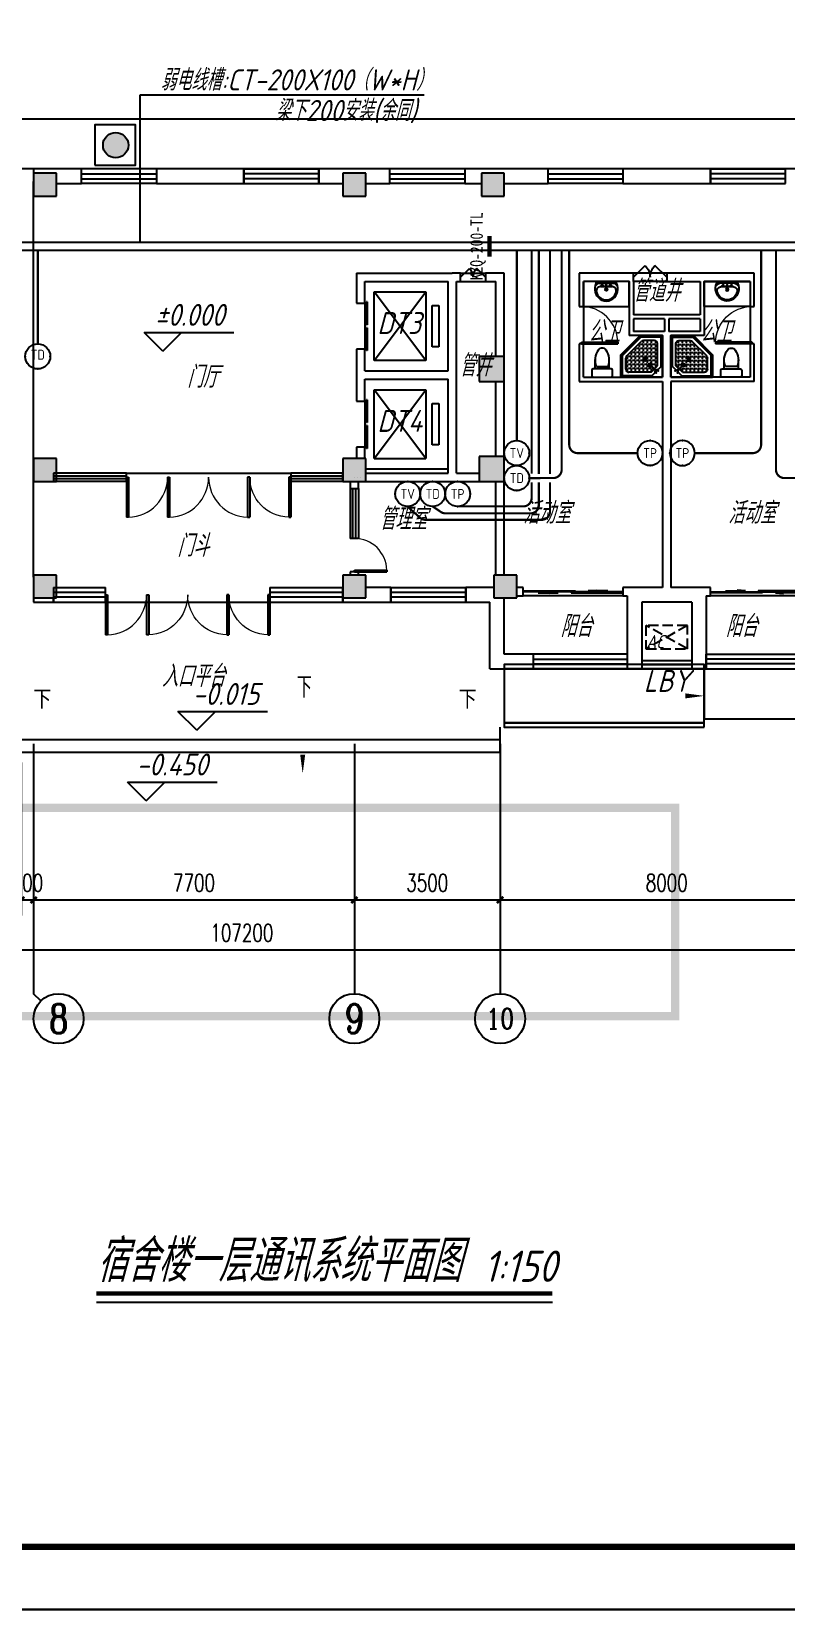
# Model space of a CAD drawing. Extents: x 0 to 2972856, y -1269770 to 0.
# Drawn here: x 2723406 to 2741506, y -974149 to -936266 of the extents above; entities that cross this region are included whole.
import ezdxf
from ezdxf.enums import TextEntityAlignment as Align

# ---------------------------------------------------------------- set-up
doc = ezdxf.new("R2010")
doc.units = 0
doc.header["$LTSCALE"] = 1000
doc.header["$PDSIZE"] = 50
doc.linetypes.add('DASH', pattern=[0.35, 0.25, -0.1])
doc.linetypes.add('接地线', pattern=[1.35002, 0.5, -1e-05, 1e-05, 0.5, -0.125, 0.1, -0.125])
for name, color, linetype in [('1-建筑底图', 8, 'Continuous'), ('AXIS_TEXT', 7, 'Continuous'), ('BTTK', 7, 'Continuous'), ('CABLETRAY_DIM', 3, 'Continuous'), ('CABLETRAY_PDS', 4, 'Continuous'), ('EQUIP-通讯', 3, 'Continuous'), ('PUB_TEXT', 7, 'Continuous'), ('PUB_TITLE', 7, 'Continuous'), ('TEL_SYMB', 3, 'Continuous'), ('WIRE-综合布线', 4, 'Continuous'), ('抗震支吊架', 2, 'Continuous'), ('洁具', 251, 'Continuous'), ('电-线路-接地网', 6, '接地线'), ('空调外机', 251, 'Continuous'), ('防火分区', 255, 'Continuous')]:
    doc.layers.add(name, color=color, linetype=linetype)
doc.layers.add('yichutu', color=7, linetype='Continuous', true_color=0xffffff, plot=False)
doc.styles.add('-黑体_T3', font='', dxfattribs={"width": 0.8})
doc.styles.add('_TCH_AXIS', font='COMPLEX', dxfattribs={"bigfont": 'GBCBIG'})
doc.styles.add('_TCH_DIM', font='SIMPLEX', dxfattribs={"bigfont": 'GBCBIG'})
doc.styles.add('_TEL_ATTDEF', font='GBENOR', dxfattribs={"width": 0.8, "height": 3, "bigfont": 'GBCBIG'})
doc.styles.add('_TEL_DIM', font='SIMPLEX', dxfattribs={"width": 0.8, "height": 3.5, "bigfont": 'HZTXT'})
doc.styles.add('A_DIM_T3', font='SIMPLEX', dxfattribs={"width": 0.7, "bigfont": 'HZ'})
doc.styles.add('COMPLEX', font='COMPLEX')
doc.styles.add('HZ(TK)', font='geniso.shx', dxfattribs={"width": 0.9, "bigfont": 'hztxt.shx'})
doc.styles.add('kzcad', font='', dxfattribs={"width": 0.8})
doc.styles.get("Standard").update_dxf_attribs({"font": 'gbeitc.shx', "bigfont": 'gbcbig.shx'})
doc.styles.get('-黑体_T3').set_extended_font_data('SimHei')
doc.styles.get('kzcad').set_extended_font_data('SimSun')
doc.linetypes.add('JIEDI', pattern='A,1.25,-0.25,0.25,-0.25,0.625,["/",Standard,S=0.6,R=0,X=0,Y=-0.3],0.625,-0.25,0.25,-0.25', length=4)
doc.dimstyles.new('_TCH_ARCH&&150', dxfattribs={"dimtxt": 420, "dimasz": 150, "dimexe": 375, "dimexo": 450, "dimgap": 202.5, "dimtad": 1, "dimdec": 0, "dimzin": 0, "dimdsep": 46, "dimtxsty": 'A_DIM_T3', "dimblk": 'ARCHTICK', "dimcen": 0.09, "dimclrt": 7, "dimazin": 2, "dimtfac": 1, "dimtdec": 0, "dimtix": 1, "dimtmove": 2, "dimatfit": 3, "dimfxl": 150, "dimtolj": 1, "dimtzin": 0, "dimarcsym": 0})

# ---------------------------------------------------------------- blocks, each defined once
blk = doc.blocks.new('$equip$00003204')
at = {"const_width": 0.05}
blk.add_lwpolyline([(0, 0.5, -1), (0, -0.5, -1), (0, 0.5, 0.021884)], format="xyb", dxfattribs=at)
blk.add_circle((0, 0), 0.5)
for p in [(-0.5, 0), (0, 0.5), (0.5, 0), (0, -0.5)]:
    blk.add_point(p)
at = {"color": 7, "style": '_TEL_ATTDEF'}
blk.add_attdef('$TEXT$', text='', height=0.4, dxfattribs=at).set_placement((0, 0), align=Align.MIDDLE_CENTER)
at = {"color": 7, "style": '_TEL_DIM', "flags": 1}
for tag in ['A', 'REMARK']:
    blk.add_attdef(tag, text='', height=0.00002, dxfattribs=at).set_placement((0, 0), align=Align.MIDDLE_CENTER)
blk = doc.blocks.new('$equip$00003208')
at = {"const_width": 0.05}
blk.add_lwpolyline([(0, 0.5, -1), (0, -0.5, -1), (0, 0.5, 0.021884)], format="xyb", dxfattribs=at)
blk.add_circle((0, 0), 0.5)
for p in [(-0.5, 0), (0, 0.5), (0.5, 0), (0, -0.5)]:
    blk.add_point(p)
at = {"color": 7, "style": '_TEL_ATTDEF'}
blk.add_attdef('$TEXT$', text='', height=0.4, dxfattribs=at).set_placement((0, 0), align=Align.MIDDLE_CENTER)
at = {"color": 7, "style": '_TEL_DIM', "flags": 1}
for tag in ['A', 'REMARK']:
    blk.add_attdef(tag, text='', height=0.00002, dxfattribs=at).set_placement((0, 0), align=Align.MIDDLE_CENTER)
blk = doc.blocks.new('$equip$00003209')
at = {"const_width": 0.05}
blk.add_lwpolyline([(0, 0.5, -1), (0, -0.5, -1), (0, 0.5, 0.021884)], format="xyb", dxfattribs=at)
blk.add_circle((0, 0), 0.5)
for p in [(-0.5, 0), (0, 0.5), (0.5, 0), (0, -0.5)]:
    blk.add_point(p)
at = {"color": 7, "style": '_TEL_ATTDEF'}
blk.add_attdef('$TEXT$', text='', height=0.4, dxfattribs=at).set_placement((0, 0), align=Align.MIDDLE_CENTER)
at = {"color": 7, "style": '_TEL_DIM', "flags": 1}
for tag in ['A', 'REMARK']:
    blk.add_attdef(tag, text='', height=0.00002, dxfattribs=at).set_placement((0, 0), align=Align.MIDDLE_CENTER)
blk = doc.blocks.new('vhtemplate_2020年新竖式图框_A0')
at = {"layer": 'PUB_TITLE', "color": 7}
blk.add_lwpolyline([(0, 0), (1189, 0), (1189, 841), (0, 841)], close=True, dxfattribs=at)
at = {"layer": 'PUB_TITLE', "const_width": 1}
blk.add_lwpolyline([(25, 10), (1179, 10), (1179, 831), (25, 831)], close=True, dxfattribs=at)
at = {"layer": 'BTTK', "color": 4, "style": 'HZ(TK)', "width": 0.9}
for tag, p in [('合作单位', (1144, 743.5)), ('建设单位', (1144, 209.5)), ('工程名称', (1144, 176.5)), ('子项名称', (1154, 160)), ('图纸名称', (1144, 141))]:
    blk.add_attdef(tag, text='', height=3.5, dxfattribs=at).set_placement(p, align=Align.MIDDLE_CENTER)
for tag, p in [('注册证书号', (1156.5, 309.01)), ('注册印章号', (1156.5, 301.01)), ('设计号', (1154, 193)), ('图别', (1137.75, 34)), ('图号', (1170.25, 34)), ('版本号', (1137.75, 26)), ('日期', (1170.25, 26))]:
    blk.add_attdef(tag, text='', height=3.5, dxfattribs=at).set_placement(p, align=Align.MIDDLE)
blk = doc.blocks.new('yct-1189-841-178350-126150-150-0.0')
at = {"layer": 'yichutu', "color": 7, "linetype": 'ByBlock', "true_color": 0xffffff}
blk.add_lwpolyline([(0, 0), (0, 126150), (178350, 126150), (178350, 0)], close=True, dxfattribs=at)
blk = doc.blocks.new('A$C2CDD3BEF')
at = {"layer": '防火分区'}
h = blk.add_hatch(color=6, dxfattribs=at)
h.dxf.hatch_style = 1
edge = h.paths.add_edge_path()
edge.add_arc((460, 446), 282, 0, 360)
at = {"layer": '防火分区', "color": 6}
blk.add_lwpolyline([(0, 0), (900, 0), (900, 900), (0, 900)], close=True, dxfattribs=at)
blk.add_circle((460, 446), 282, dxfattribs=at)
blk = doc.blocks.new('1F平面-CAD导入_dwg_Drawing4_t3_dwg_$plan$00001613-474159-1F-927810-1F')
at = {"layer": '洁具'}
for p, q in [((-200, 170), (-430, 170)), ((-260, -140), (-260, 140)), ((-30, 250), (-170, 250)), ((-200, -170), (-200, -220)), ((-170, -250), (-30, -250))]:
    blk.add_line(p, q, dxfattribs=at)
for points in [[(-200, 220), (-200, 170), (-200, -170), (-430, -170)], [(0, -220), (0, 220)]]:
    blk.add_lwpolyline(points, dxfattribs=at)
for centre, radius, start, end in [((-590, 0), 110, 123.4509, 236.5491), ((-413, -227), 398, 67.4505, 126.6381), ((-170, 220), 30, 90, 180), ((-30, 220), 30, 0, 90), ((-413, 227), 398, 233.3619, 292.5495), ((-170, -220), 30, 180, 270), ((-30, -220), 30, 270, 0)]:
    blk.add_arc(centre, radius, start, end, dxfattribs=at)
blk = doc.blocks.new('$lvtry$00000169')
at = {"color": 0}
for p, q in [((259, -36), (259, 0)), ((36, -259), (0, -259)), ((24, -259), (24, -976)), ((259, -36), (36, -259)), ((36, -259), (36, -964)), ((276, -120), (120, -276)), ((120, -276), (120, -808)), ((120, -309), (147, -309)), ((144, -151), (291, -298)), ((151, -144), (298, -291)), ((173, -309), (173, -239)), ((173, -309), (243, -309)), ((173, -405), (173, -335)), ((183, -213), (205, -213)), ((220, -213), (243, -213)), ((259, -24), (976, -24)), ((259, -36), (964, -36)), ((270, -213), (270, -143)), ((270, -213), (340, -213)), ((270, -263), (270, -239)), ((270, -405), (270, -335)), ((276, -120), (808, -120)), ((334, -309), (340, -309)), ((366, -213), (366, -143)), ((366, -213), (436, -213)), ((366, -309), (366, -239)), ((366, -309), (436, -309)), ((366, -405), (366, -335)), ((462, -213), (462, -143)), ((462, -213), (532, -213)), ((462, -309), (462, -239)), ((462, -309), (532, -309)), ((462, -405), (462, -335)), ((558, -213), (558, -143)), ((558, -213), (628, -213)), ((558, -309), (558, -239)), ((558, -309), (628, -309)), ((558, -405), (558, -335)), ((655, -213), (655, -143)), ((655, -213), (725, -213)), ((655, -309), (655, -239)), ((655, -309), (725, -309)), ((655, -405), (655, -335)), ((751, -213), (751, -143)), ((751, -213), (821, -213)), ((751, -309), (751, -239)), ((751, -309), (821, -309)), ((751, -405), (751, -335)), ((847, -213), (847, -143)), ((847, -213), (880, -213)), ((847, -309), (847, -239)), ((847, -309), (880, -309)), ((847, -405), (847, -335)), ((880, -192), (880, -460)), ((964, -36), (976, -24)), ((964, -36), (964, -525)), ((976, -24), (976, -530)), ((120, -405), (147, -405)), ((120, -501), (147, -501)), ((120, -598), (147, -598)), ((120, -694), (147, -694)), ((173, -405), (243, -405)), ((173, -501), (173, -431)), ((173, -501), (243, -501)), ((173, -598), (173, -528)), ((173, -598), (243, -598)), ((173, -694), (173, -624)), ((173, -694), (243, -694)), ((173, -790), (173, -720)), ((270, -405), (340, -405)), ((270, -501), (270, -431)), ((270, -501), (340, -501)), ((270, -598), (270, -528)), ((270, -598), (340, -598)), ((270, -694), (270, -624)), ((270, -694), (340, -694)), ((270, -790), (270, -720)), ((366, -405), (379, -405)), ((366, -501), (366, -431)), ((366, -501), (436, -501)), ((366, -598), (366, -528)), ((366, -598), (436, -598)), ((366, -694), (366, -624)), ((366, -694), (436, -694)), ((366, -790), (366, -720)), ((462, -405), (532, -405)), ((462, -501), (462, -431)), ((462, -501), (532, -501)), ((462, -598), (462, -528)), ((462, -598), (532, -598)), ((462, -694), (462, -624)), ((462, -694), (532, -694)), ((462, -790), (462, -720)), ((859, -511), (511, -859)), ((964, -525), (525, -964)), ((976, -530), (530, -976)), ((558, -405), (628, -405)), ((558, -501), (558, -431)), ((558, -501), (628, -501)), ((558, -598), (558, -528)), ((558, -598), (628, -598)), ((558, -694), (558, -624)), ((558, -694), (628, -694)), ((558, -790), (558, -720)), ((655, -405), (725, -405)), ((655, -501), (655, -431)), ((655, -501), (725, -501)), ((655, -598), (655, -528)), ((655, -598), (725, -598)), ((655, -694), (655, -624)), ((655, -694), (676, -694)), ((751, -405), (821, -405)), ((751, -501), (751, -431)), ((751, -501), (821, -501)), ((751, -598), (751, -528)), ((751, -598), (773, -598)), ((847, -405), (880, -405)), ((847, -501), (847, -431)), ((847, -501), (867, -501)), ((964, -525), (976, -530)), ((36, -964), (24, -976)), ((24, -976), (530, -976)), ((36, -964), (525, -964)), ((120, -790), (147, -790)), ((173, -790), (243, -790)), ((173, -878), (173, -816)), ((192, -880), (460, -880)), ((270, -790), (340, -790)), ((270, -880), (270, -816)), ((366, -790), (436, -790)), ((366, -880), (366, -816)), ((462, -790), (532, -790)), ((462, -880), (462, -816)), ((525, -964), (530, -976)), ((558, -790), (580, -790))]:
    blk.add_line(p, q, dxfattribs=at)
blk.add_lwpolyline([(0, 0), (0, -1000), (540, -1000), (1000, -540), (1000, 0)], close=True)
for points in [[(0, 0), (0, -1000)], [(0, 0), (1000, 0)], [(1000, 0), (1000, -540)], [(136, -190), (148, -178), (132, -162), (121, -174)], [(190, -136), (178, -148), (162, -132), (174, -121)], [(1000, -540), (540, -1000)], [(0, -1000), (540, -1000)]]:
    blk.add_lwpolyline(points, close=True, dxfattribs=at)
for radius in [43.8, 31.1]:
    blk.add_circle((416, -428), radius, dxfattribs=at)
for centre, radius, start, end in [((296, -296), 40.6, 142.583, 128.4197), ((296, -296), 28.6, 145.828, 125.6599), ((808, -192), 72, 0, 90), ((808, -460), 72, 315, 0), ((192, -808), 72, 180, 270), ((460, -808), 72, 270, 315)]:
    blk.add_arc(centre, radius, start, end, dxfattribs=at)
for p in [(103, -156, 0), (156, -102, 0), (416, -428, 0)]:
    blk.add_point(p, dxfattribs=at)
blk = doc.blocks.new('$lvtry$00000178')
at = {"color": 0}
for p, q in [((-238, 0), (238, 0)), ((-214, -36), (-272, -91)), ((-180, -23), (180, -23)), ((-142, -105), (140, -105)), ((140, -105), (-142, -105)), ((216, -37), (268, -91))]:
    blk.add_line(p, q, dxfattribs=at)
blk.add_lwpolyline([(-104, -430, 0.224698), (110, -425, 0.348046), (269, -79), (239, 0), (-241, 0), (-271, -79, 0.356844)], format="xyb", close=True, dxfattribs=at)
for centre, radius in [((-100, -65), 16.3), ((1, -172), 31.6), ((100, -65), 16.3)]:
    blk.add_circle(centre, radius, dxfattribs=at)
at = {"color": 0, "lineweight": 13}
blk.add_circle((1, -172), 23, dxfattribs=at)
at = {"color": 0}
for centre, radius, start, end in [((-142, -205), 100, 90, 190.5602), ((-1, -179), 243, 190.5602, 349.4398), ((-180, -73), 50, 90, 133.181), ((140, -205), 100, 349.4398, 90), ((180, -73), 50, 44.5607, 90)]:
    blk.add_arc(centre, radius, start, end, dxfattribs=at)
for p in [(0, -65), (1, -172)]:
    blk.add_point(p, dxfattribs=at)
blk = doc.blocks.new('A$C70365C93')
at = {"layer": '洁具'}
blk.add_lwpolyline([(-1900, 2300), (-1900, 1700), (-800, 1700), (-800, 2300)], close=True, dxfattribs=at)
blk.add_blockref('$lvtry$00000178', (-1350, 2280), dxfattribs=at)
at = {"layer": '洁具', "rotation": 180}
blk.add_blockref('$lvtry$00000169', (0, 0), dxfattribs=at)
at = {"layer": '洁具', "extrusion": (0, 0, -1), "xscale": -1, "zscale": -1, "rotation": 90}
blk.add_blockref('1F平面-CAD导入_dwg_Drawing4_t3_dwg_$plan$00001613-474159-1F-927810-1F', (1450, 0), dxfattribs=at)
blk = doc.blocks.new('A$Cf5a72a1b')
at = {"layer": '空调外机', "linetype": 'DASH'}
for p, q in [((1000, 563), (0, 0)), ((1000, 0), (0, 563))]:
    blk.add_line(p, q, dxfattribs=at)
blk.add_lwpolyline([(1000, 563), (0, 563), (0, 0), (1000, 0)], close=True, dxfattribs=at)
at = {"layer": 'PUB_TEXT'}
blk.add_text('AC', height=315, dxfattribs=at).set_placement((5, 18))
blk = doc.blocks.new('_ArchTick')
at = {"color": 0, "linetype": 'ByBlock', "const_width": 0.4}
blk.add_lwpolyline([(-0.5, -0.5), (0.5, 0.5)], dxfattribs=at)
blk = doc.blocks.new('*D110')
at = {"layer": '1-建筑底图', "color": 0, "lineweight": -2, "transparency": 16777216}
for p, q in [((2060077, -810176), (2060077, -815051)), ((2167277, -810176), (2167277, -815051)), ((2060077, -814676), (2167277, -814676))]:
    blk.add_line(p, q, dxfattribs=at)
at = {"layer": 'Defpoints', "color": 0, "transparency": 16777216}
for p in [(2060077, -809726), (2167277, -809726), (2167277, -814676)]:
    blk.add_point(p, dxfattribs=at)
at = {"layer": '1-建筑底图', "color": 0, "lineweight": -2, "transparency": 16777216, "xscale": 150, "yscale": 150, "zscale": 150, "rotation": 180}
blk.add_blockref('_ArchTick', (2060077, -814676), dxfattribs=at)
at = {"layer": '1-建筑底图', "color": 0, "lineweight": -2, "transparency": 16777216, "xscale": 150, "yscale": 150, "zscale": 150}
blk.add_blockref('_ArchTick', (2167277, -814676), dxfattribs=at)
at = {"layer": '1-建筑底图', "color": 7, "transparency": 16777216, "insert": (2113677, -814264), "char_height": 420, "attachment_point": 5, "style": 'A_DIM_T3'}
blk.add_mtext('\\A1;107200', dxfattribs=at)
blk = doc.blocks.new('*D118')
at = {"layer": '1-建筑底图', "color": 0, "lineweight": -2, "transparency": 16777216}
for p, q in [((2108377, -810176), (2108377, -813851)), ((2108677, -810176), (2108677, -813851)), ((2108377, -813476), (2108227, -813476)), ((2108377, -813476), (2108677, -813476)), ((2108677, -813476), (2108827, -813476))]:
    blk.add_line(p, q, dxfattribs=at)
at = {"layer": 'Defpoints', "color": 0, "transparency": 16777216}
for p in [(2108377, -809726), (2108677, -809726), (2108677, -813476)]:
    blk.add_point(p, dxfattribs=at)
at = {"layer": '1-建筑底图', "color": 0, "lineweight": -2, "transparency": 16777216, "xscale": 150, "yscale": 150, "zscale": 150}
blk.add_blockref('_ArchTick', (2108377, -813476), dxfattribs=at)
at = {"layer": '1-建筑底图', "color": 0, "lineweight": -2, "transparency": 16777216, "xscale": 150, "yscale": 150, "zscale": 150, "rotation": 180}
blk.add_blockref('_ArchTick', (2108677, -813476), dxfattribs=at)
at = {"layer": '1-建筑底图', "color": 7, "transparency": 16777216, "insert": (2108527, -813064), "char_height": 420, "attachment_point": 5, "style": 'A_DIM_T3'}
blk.add_mtext('\\A1;300', dxfattribs=at)
blk = doc.blocks.new('*D119')
at = {"layer": '1-建筑底图', "color": 0, "lineweight": -2, "transparency": 16777216}
for p, q in [((2108677, -810176), (2108677, -813851)), ((2116377, -810176), (2116377, -813851)), ((2108677, -813476), (2116377, -813476))]:
    blk.add_line(p, q, dxfattribs=at)
at = {"layer": 'Defpoints', "color": 0, "transparency": 16777216}
for p in [(2108677, -809726), (2116377, -809726), (2116377, -813476)]:
    blk.add_point(p, dxfattribs=at)
at = {"layer": '1-建筑底图', "color": 0, "lineweight": -2, "transparency": 16777216, "xscale": 150, "yscale": 150, "zscale": 150, "rotation": 180}
blk.add_blockref('_ArchTick', (2108677, -813476), dxfattribs=at)
at = {"layer": '1-建筑底图', "color": 0, "lineweight": -2, "transparency": 16777216, "xscale": 150, "yscale": 150, "zscale": 150}
blk.add_blockref('_ArchTick', (2116377, -813476), dxfattribs=at)
at = {"layer": '1-建筑底图', "color": 7, "transparency": 16777216, "insert": (2112527, -813064), "char_height": 420, "attachment_point": 5, "style": 'A_DIM_T3'}
blk.add_mtext('\\A1;7700', dxfattribs=at)
blk = doc.blocks.new('*D120')
at = {"layer": '1-建筑底图', "color": 0, "lineweight": -2, "transparency": 16777216}
for p, q in [((2116377, -810176), (2116377, -813851)), ((2119877, -810176), (2119877, -813851)), ((2116377, -813476), (2119877, -813476))]:
    blk.add_line(p, q, dxfattribs=at)
at = {"layer": 'Defpoints', "color": 0, "transparency": 16777216}
for p in [(2116377, -809726), (2119877, -809726), (2119877, -813476)]:
    blk.add_point(p, dxfattribs=at)
at = {"layer": '1-建筑底图', "color": 0, "lineweight": -2, "transparency": 16777216, "xscale": 150, "yscale": 150, "zscale": 150, "rotation": 180}
blk.add_blockref('_ArchTick', (2116377, -813476), dxfattribs=at)
at = {"layer": '1-建筑底图', "color": 0, "lineweight": -2, "transparency": 16777216, "xscale": 150, "yscale": 150, "zscale": 150}
blk.add_blockref('_ArchTick', (2119877, -813476), dxfattribs=at)
at = {"layer": '1-建筑底图', "color": 7, "transparency": 16777216, "insert": (2118127, -813064), "char_height": 420, "attachment_point": 5, "style": 'A_DIM_T3'}
blk.add_mtext('\\A1;3500', dxfattribs=at)
blk = doc.blocks.new('*D121')
at = {"layer": '1-建筑底图', "color": 0, "lineweight": -2, "transparency": 16777216}
for p, q in [((2119877, -810176), (2119877, -813851)), ((2127877, -810176), (2127877, -813851)), ((2119877, -813476), (2127877, -813476))]:
    blk.add_line(p, q, dxfattribs=at)
at = {"layer": 'Defpoints', "color": 0, "transparency": 16777216}
for p in [(2119877, -809726), (2127877, -809726), (2127877, -813476)]:
    blk.add_point(p, dxfattribs=at)
at = {"layer": '1-建筑底图', "color": 0, "lineweight": -2, "transparency": 16777216, "xscale": 150, "yscale": 150, "zscale": 150, "rotation": 180}
blk.add_blockref('_ArchTick', (2119877, -813476), dxfattribs=at)
at = {"layer": '1-建筑底图', "color": 0, "lineweight": -2, "transparency": 16777216, "xscale": 150, "yscale": 150, "zscale": 150}
blk.add_blockref('_ArchTick', (2127877, -813476), dxfattribs=at)
at = {"layer": '1-建筑底图', "color": 7, "transparency": 16777216, "insert": (2123877, -813064), "char_height": 420, "attachment_point": 5, "style": 'A_DIM_T3'}
blk.add_mtext('\\A1;8000', dxfattribs=at)
blk = doc.blocks.new('$WINLIB2D$00000001')
at = {"color": 0}
for points in [[(-0.5, 0.5), (-0.5, -0.5)], [(-0.5, 0.5), (0.5, 0.5)], [(0.5, -0.5), (0.5, 0.5)], [(0.5, 0.167), (-0.5, 0.167)], [(0.5, -0.167), (-0.5, -0.167)], [(-0.5, -0.5), (0.5, -0.5)]]:
    blk.add_lwpolyline(points, dxfattribs=at)
blk = doc.blocks.new('_AXISO')
blk.add_circle((0, 0), 0.5)
at = {"layer": 'AXIS_TEXT', "style": 'COMPLEX', "width": 1.041667}
blk.add_attdef('A', text='', height=0.56, dxfattribs=at).set_placement((-0.25, -0.28), (0.25, -0.28), align=Align.FIT)
blk = doc.blocks.new('$DorLib2D$00000116')
at = {"color": 0}
for p, q in [((-0.5, 0), (-0.146, 0.354)), ((0.5, 0), (0.146, 0.354))]:
    blk.add_line(p, q, dxfattribs=at)
for centre, start, end in [((-0.5, 0), 0, 45), ((0.5, 0), 135, 180)]:
    blk.add_arc(centre, 0.5, start, end, dxfattribs=at)
blk = doc.blocks.new('$DORLIB2D$00000127')
at = {"color": 0}
for points in [[(-0.533, 0.795), (-0.533, 0.69)], [(-0.033, 0.795), (-0.533, 0.795)], [(-0.033, 0.69), (-0.533, 0.69)], [(-0.033, 0.795), (-0.033, 0.69)], [(0.533, 0.795), (0.033, 0.795)], [(0.033, 0.795), (0.033, 0.69)], [(0.533, 0.69), (0.033, 0.69)], [(0.533, 0.795), (0.533, 0.69)], [(0.5, 0.5), (-0.5, 0.5)]]:
    blk.add_lwpolyline(points, dxfattribs=at)
blk = doc.blocks.new('$DorLib2D$00000001')
for p, q in [((0.45, 0.975), (0.5, 0.975)), ((0.45, 0), (0.45, 0.975)), ((0.5, 0), (0.5, 0.975)), ((0.5, 0), (0.45, 0))]:
    blk.add_line(p, q)
at = {"lineweight": 13}
blk.add_arc((0.475, 0), 0.975, 91.4693, 180, dxfattribs=at)
blk = doc.blocks.new('$DorLib2D$00000131')
at = {"color": 0, "linetype": 'Continuous'}
for p, q in [((0.15, 0.125), (0.232, 0.197)), ((0.232, 0.197), (0.232, 0.125)), ((-0.5, 0.125), (-0.5, 0)), ((0.019, 0.125), (-0.5, 0.125)), ((-0.5, 0), (0.019, 0)), ((-0.024, 0), (0.5, 0)), ((-0.024, -0.125), (-0.024, 0)), ((0.019, 0), (0.019, 0.125)), ((0.35, 0.125), (0.15, 0.125)), ((0.5, 0), (0.5, -0.125)), ((-0.35, -0.125), (-0.15, -0.125)), ((-0.232, -0.197), (-0.232, -0.125)), ((-0.15, -0.125), (-0.232, -0.197)), ((0.5, -0.125), (-0.024, -0.125))]:
    blk.add_line(p, q, dxfattribs=at)
blk = doc.blocks.new('$DorLib2D$00000002')
for p, q in [((-0.5, 0), (-0.5, 0.4875)), ((-0.475, 0.4875), (-0.5, 0.4875)), ((-0.475, 0), (-0.475, 0.4875)), ((0.475, 0), (0.475, 0.4875)), ((0.475, 0.4875), (0.5, 0.4875)), ((0.5, 0), (0.5, 0.4875)), ((-0.5, 0), (-0.475, 0)), ((0.5, 0), (0.475, 0))]:
    blk.add_line(p, q)
at = {"lineweight": 13}
for centre, start, end in [((-0.4875, 0), 0, 88.53072), ((0.4875, 0), 91.46928, 180)]:
    blk.add_arc(centre, 0.4875, start, end, dxfattribs=at)
blk = doc.blocks.new('1-1层建筑底图')
at = {"layer": '1-建筑底图'}
for points in [[(2109226.6, -796026.3), (2108676.6, -796026.3), (2108676.6, -796576.3), (2109226.6, -796576.3)], [(2116651.6, -796026.3), (2116101.6, -796026.3), (2116101.6, -796576.3), (2116651.6, -796576.3)], [(2119976.6, -796026.3), (2119426.6, -796026.3), (2119426.6, -796576.3), (2119976.6, -796576.3)], [(2119976.6, -800426.3), (2119376.6, -800426.3), (2119376.6, -801026.3), (2119976.6, -801026.3)], [(2109226.6, -802876.3), (2108676.6, -802876.3), (2108676.6, -803426.3), (2109226.6, -803426.3)], [(2116651.6, -802876.3), (2116101.6, -802876.3), (2116101.6, -803426.3), (2116651.6, -803426.3)], [(2119976.6, -802826.3), (2119376.6, -802826.3), (2119376.6, -803426.3), (2119976.6, -803426.3)], [(2109226.6, -805676.3), (2108676.6, -805676.3), (2108676.6, -806226.3), (2109226.6, -806226.3)], [(2116651.6, -805676.3), (2116101.6, -805676.3), (2116101.6, -806226.3), (2116651.6, -806226.3)], [(2120276.6, -805676.3), (2119726.6, -805676.3), (2119726.6, -806226.3), (2120276.6, -806226.3)]]:
    blk.add_hatch(color=256, dxfattribs=at).paths.add_polyline_path(points)
for p, q in [((2152126.6, -794726.3), (2078576.6, -794726.3)), ((2109826.6, -795926.3), (2108676.6, -795926.3)), ((2108676.6, -795926.3), (2108676.6, -796026.3)), ((2109826.6, -796276.3), (2109826.6, -795926.3)), ((2113726.6, -795926.3), (2111626.6, -795926.3)), ((2111626.6, -795926.3), (2111626.6, -796276.3)), ((2113726.6, -796276.3), (2113726.6, -795926.3)), ((2116376.6, -795926.3), (2115526.6, -795926.3)), ((2115526.6, -795926.3), (2115526.6, -796276.3)), ((2117226.6, -795926.3), (2116376.6, -795926.3)), ((2117226.6, -796276.3), (2117226.6, -795926.3)), ((2119701.6, -795926.3), (2119026.6, -795926.3)), ((2119026.6, -795926.3), (2119026.6, -796276.3)), ((2121026.6, -795926.3), (2119701.6, -795926.3)), ((2121026.6, -796276.3), (2121026.6, -795926.3)), ((2124926.6, -795926.3), (2122826.6, -795926.3)), ((2122826.6, -795926.3), (2122826.6, -796276.3)), ((2124926.6, -796276.3), (2124926.6, -795926.3)), ((2109226.6, -796026.3), (2108676.6, -796026.3)), ((2108676.6, -796026.3), (2108676.6, -796576.3)), ((2108676.6, -805726.3), (2108676.6, -796226.3)), ((2109226.6, -796576.3), (2109226.6, -796026.3)), ((2109226.6, -796276.3), (2109826.6, -796276.3)), ((2111626.6, -796276.3), (2113726.6, -796276.3)), ((2115526.6, -796276.3), (2116101.6, -796276.3)), ((2116651.6, -796026.3), (2116101.6, -796026.3)), ((2116101.6, -796026.3), (2116101.6, -796576.3)), ((2116651.6, -796576.3), (2116651.6, -796026.3)), ((2116651.6, -796276.3), (2117226.6, -796276.3)), ((2119026.6, -796276.3), (2119426.6, -796276.3)), ((2119976.6, -796026.3), (2119426.6, -796026.3)), ((2119426.6, -796026.3), (2119426.6, -796576.3)), ((2119976.6, -796576.3), (2119976.6, -796026.3)), ((2119976.6, -796276.3), (2121026.6, -796276.3)), ((2122826.6, -796276.3), (2124926.6, -796276.3)), ((2108676.6, -796576.3), (2109226.6, -796576.3)), ((2116101.6, -796576.3), (2116651.6, -796576.3)), ((2119426.6, -796576.3), (2119976.6, -796576.3)), ((2116426.6, -798426.3), (2116426.6, -799151.3)), ((2116426.6, -798426.3), (2118726.6, -798426.3)), ((2118926.6, -798426.3), (2118726.6, -798426.3)), ((2118926.6, -798626.3), (2118926.6, -798426.3)), ((2118926.6, -798426.3), (2119526.6, -798426.3)), ((2119976.6, -798426.3), (2119526.6, -798426.3)), ((2119526.6, -798426.3), (2119526.6, -798626.3)), ((2119976.6, -800426.3), (2119976.6, -798426.3)), ((2122976.6, -798426.3), (2121776.6, -798426.3)), ((2121776.6, -798426.3), (2121776.6, -799226.3)), ((2123076.6, -798426.3), (2122976.6, -798426.3)), ((2123076.6, -798626.3), (2123076.6, -798426.3)), ((2123876.6, -798426.3), (2123076.6, -798426.3)), ((2124776.6, -798426.3), (2123876.6, -798426.3)), ((2123876.6, -798426.3), (2123876.6, -798626.3)), ((2125976.6, -798426.3), (2124776.6, -798426.3)), ((2125976.6, -799226.3), (2125976.6, -798426.3)), ((2116626.6, -799151.3), (2116626.6, -798626.3)), ((2116626.6, -798626.3), (2118626.6, -798626.3)), ((2116851.6, -800526.3), (2118091.6, -798876.3)), ((2118091.6, -800526.3), (2116851.6, -798876.3)), ((2116851.6, -798876.3), (2118091.6, -798876.3)), ((2116851.6, -800526.3), (2116851.6, -798876.3)), ((2118091.6, -798876.3), (2118091.6, -800526.3)), ((2118626.6, -800776.3), (2118626.6, -798626.3)), ((2118826.6, -798626.3), (2118926.6, -798626.3)), ((2118826.6, -800876.3), (2118826.6, -798626.3)), ((2118926.6, -798626.3), (2119526.6, -798626.3)), ((2119526.6, -798626.3), (2119776.6, -798626.3)), ((2119776.6, -800426.3), (2119776.6, -798626.3)), ((2122976.6, -798626.3), (2121876.6, -798626.3)), ((2121876.6, -799226.3), (2121876.6, -798626.3)), ((2122976.6, -798626.3), (2122976.6, -799426.3)), ((2123876.6, -798626.3), (2123076.6, -798626.3)), ((2123076.6, -798626.3), (2123076.6, -799426.3)), ((2123876.6, -798626.3), (2124676.6, -798626.3)), ((2124676.6, -798626.3), (2124676.6, -799426.3)), ((2125876.6, -798626.3), (2124776.6, -798626.3)), ((2124776.6, -798626.3), (2124776.6, -799426.3)), ((2125876.6, -798626.3), (2125876.6, -799226.3)), ((2116426.6, -799151.3), (2116626.6, -799151.3)), ((2118246.6, -799206.3), (2118401.6, -799206.3)), ((2118246.6, -800196.3), (2118246.6, -799206.3)), ((2118401.6, -799206.3), (2118401.6, -800196.3)), ((2121776.6, -799226.3), (2121876.6, -799226.3)), ((2121876.6, -799226.3), (2121876.6, -800126.3)), ((2125876.6, -799226.3), (2125876.6, -800126.3)), ((2125876.6, -799226.3), (2125976.6, -799226.3)), ((2122976.6, -799426.3), (2122976.6, -799926.3)), ((2123876.6, -799426.3), (2123076.6, -799426.3)), ((2123826.6, -799526.3), (2123076.6, -799526.3)), ((2123076.6, -799526.3), (2123076.6, -799826.3)), ((2123826.6, -799526.3), (2123826.6, -799826.3)), ((2124676.6, -799426.3), (2123876.6, -799426.3)), ((2124676.6, -799526.3), (2123926.6, -799526.3)), ((2123926.6, -799526.3), (2123926.6, -799826.3)), ((2124676.6, -799526.3), (2124676.6, -799826.3)), ((2124776.6, -799426.3), (2124776.6, -799926.3)), ((2111778.6, -800299.6), (2111328.6, -799849.6)), ((2111328.6, -799849.6), (2113479.5, -799849.6)), ((2111778.6, -800299.6), (2112228.6, -799849.6)), ((2123776.6, -799926.3), (2122976.6, -799926.3)), ((2123826.6, -799826.3), (2123076.6, -799826.3)), ((2123776.6, -799926.3), (2123776.6, -800926.3)), ((2124676.6, -799826.3), (2123926.6, -799826.3)), ((2123976.6, -799926.3), (2123976.6, -800926.3)), ((2124776.6, -799926.3), (2123976.6, -799926.3)), ((2116626.6, -800251.3), (2116426.6, -800251.3)), ((2116426.6, -800251.3), (2116426.6, -800876.3)), ((2116626.6, -800776.3), (2116626.6, -800251.3)), ((2118401.6, -800196.3), (2118246.6, -800196.3)), ((2119976.6, -800426.3), (2119376.6, -800426.3)), ((2119376.6, -800426.3), (2119376.6, -801026.3)), ((2119976.6, -801026.3), (2119976.6, -800426.3)), ((2121876.6, -800126.3), (2121776.6, -800126.3)), ((2121776.6, -800126.3), (2121776.6, -801026.3)), ((2121876.6, -800926.3), (2121876.6, -800126.3)), ((2125976.6, -800126.3), (2125876.6, -800126.3)), ((2125876.6, -800126.3), (2125876.6, -800926.3)), ((2125976.6, -801026.3), (2125976.6, -800126.3)), ((2116626.6, -800776.3), (2118626.6, -800776.3)), ((2118091.6, -800526.3), (2116851.6, -800526.3)), ((2116426.6, -800876.3), (2116426.6, -801501.3)), ((2116626.6, -800976.3), (2118626.6, -800976.3)), ((2116626.6, -801501.3), (2116626.6, -800976.3)), ((2116851.6, -802876.3), (2118091.6, -801226.3)), ((2118091.6, -802876.3), (2116851.6, -801226.3)), ((2116851.6, -801226.3), (2118091.6, -801226.3)), ((2116851.6, -802876.3), (2116851.6, -801226.3)), ((2118091.6, -801226.3), (2118091.6, -802876.3)), ((2118626.6, -803226.3), (2118626.6, -800976.3)), ((2118826.6, -803226.3), (2118826.6, -800876.3)), ((2119376.6, -801026.3), (2119976.6, -801026.3)), ((2119776.6, -802826.3), (2119776.6, -801026.3)), ((2119976.6, -802826.3), (2119976.6, -801026.3)), ((2121776.6, -801026.3), (2123776.6, -801026.3)), ((2121876.6, -800926.3), (2123776.6, -800926.3)), ((2123776.6, -801026.3), (2123776.6, -805976.3)), ((2125876.6, -800926.3), (2123976.6, -800926.3)), ((2125976.6, -801026.3), (2123976.6, -801026.3)), ((2123976.6, -801026.3), (2123976.6, -805976.3)), ((2116426.6, -801501.3), (2116626.6, -801501.3)), ((2118246.6, -801556.3), (2118401.6, -801556.3)), ((2118246.6, -802546.3), (2118246.6, -801556.3)), ((2118401.6, -801556.3), (2118401.6, -802546.3)), ((2116626.6, -802601.3), (2116426.6, -802601.3)), ((2116426.6, -802601.3), (2116426.6, -802876.3)), ((2116626.6, -802876.3), (2116626.6, -802601.3)), ((2118401.6, -802546.3), (2118246.6, -802546.3)), ((2109226.6, -802876.3), (2108676.6, -802876.3)), ((2108676.6, -802876.3), (2108676.6, -803426.3)), ((2109226.6, -803426.3), (2109226.6, -802876.3)), ((2116651.6, -802876.3), (2116101.6, -802876.3)), ((2116101.6, -802876.3), (2116101.6, -803426.3)), ((2116626.6, -803126.3), (2118626.6, -803126.3)), ((2116651.6, -803426.3), (2116651.6, -802876.3)), ((2116851.6, -802876.3), (2118091.6, -802876.3)), ((2119976.6, -802826.3), (2119376.6, -802826.3)), ((2119376.6, -802826.3), (2119376.6, -803426.3)), ((2119976.6, -803426.3), (2119976.6, -802826.3)), ((2108676.6, -803426.3), (2109226.6, -803426.3)), ((2110906.4, -803226.3), (2111892.2, -803226.3)), ((2111892.2, -803226.3), (2113863.8, -803226.3)), ((2113863.8, -803226.3), (2114849.6, -803226.3)), ((2116101.6, -803426.3), (2116651.6, -803426.3)), ((2116276.6, -803426.3), (2116276.6, -803596.3)), ((2116376.6, -803326.3), (2116376.6, -803326.3)), ((2116451.6, -803326.3), (2116451.6, -803326.3)), ((2116476.6, -803596.3), (2116476.6, -803426.3)), ((2116526.6, -803326.3), (2116526.6, -803326.3)), ((2116651.6, -803226.3), (2118626.6, -803226.3)), ((2116651.6, -803426.3), (2118726.6, -803426.3)), ((2118726.6, -803426.3), (2119376.6, -803426.3)), ((2118826.6, -803226.3), (2119376.6, -803226.3)), ((2119376.6, -803426.3), (2119976.6, -803426.3)), ((2119776.6, -805676.3), (2119776.6, -803426.3)), ((2119976.6, -805676.3), (2119976.6, -803426.3)), ((2116276.6, -803596.3), (2116476.6, -803596.3)), ((2109226.6, -805676.3), (2108676.6, -805676.3)), ((2108676.6, -805676.3), (2108676.6, -806226.3)), ((2109226.6, -806226.3), (2109226.6, -805676.3)), ((2116651.6, -805676.3), (2116101.6, -805676.3)), ((2116101.6, -805676.3), (2116101.6, -806226.3)), ((2116476.6, -805596.3), (2116276.6, -805596.3)), ((2116276.6, -805596.3), (2116276.6, -805676.3)), ((2116476.6, -805676.3), (2116476.6, -805596.3)), ((2116651.6, -806226.3), (2116651.6, -805676.3)), ((2120276.6, -805676.3), (2119726.6, -805676.3)), ((2119726.6, -805676.3), (2119726.6, -806226.3)), ((2120276.6, -806226.3), (2120276.6, -805676.3)), ((2117251.6, -805976.3), (2116651.6, -805976.3)), ((2117251.6, -806326.3), (2117251.6, -805976.3)), ((2119726.6, -805976.3), (2119051.6, -805976.3)), ((2119051.6, -805976.3), (2119051.6, -806326.3)), ((2120426.6, -805976.3), (2120276.6, -805976.3)), ((2120426.6, -806176.3), (2120426.6, -805976.3)), ((2123176.6, -805976.3), (2122826.6, -805976.3)), ((2122826.6, -805976.3), (2122826.6, -806176.3)), ((2123776.6, -805976.3), (2123176.6, -805976.3)), ((2124576.6, -805976.3), (2123976.6, -805976.3)), ((2124926.6, -805976.3), (2124576.6, -805976.3)), ((2124926.6, -806176.3), (2124926.6, -805976.3)), ((2108676.6, -806226.3), (2109226.6, -806226.3)), ((2108676.6, -806226.3), (2108676.6, -806326.3)), ((2108676.6, -806326.3), (2109151.6, -806326.3)), ((2109151.6, -806326.3), (2109151.6, -806226.3)), ((2110403.6, -806326.3), (2111389.4, -806326.3)), ((2111389.4, -806326.3), (2113361, -806326.3)), ((2113361, -806326.3), (2114346.9, -806326.3)), ((2116101.6, -806226.3), (2116651.6, -806226.3)), ((2116101.6, -806226.3), (2116101.6, -806326.3)), ((2116101.6, -806326.3), (2116376.6, -806326.3)), ((2116376.6, -806326.3), (2117251.6, -806326.3)), ((2119051.6, -806326.3), (2119626.6, -806326.3)), ((2119626.6, -807926.3), (2119626.6, -806326.3)), ((2119726.6, -806226.3), (2120276.6, -806226.3)), ((2119976.6, -807576.3), (2119976.6, -806226.3)), ((2120276.6, -806176.3), (2120426.6, -806176.3)), ((2122826.6, -806176.3), (2120426.6, -806176.3)), ((2122826.6, -806176.3), (2122926.6, -806176.3)), ((2122926.6, -806176.3), (2122926.6, -807576.3)), ((2123276.6, -806326.3), (2123276.6, -807926.3)), ((2123876.6, -806326.3), (2123276.6, -806326.3)), ((2124476.6, -806326.3), (2123876.6, -806326.3)), ((2124476.6, -806326.3), (2124476.6, -807926.3)), ((2124826.6, -806176.3), (2124826.6, -807576.3)), ((2124826.6, -806176.3), (2124926.6, -806176.3)), ((2127326.6, -806176.3), (2124926.6, -806176.3)), ((2120676.6, -807576.3), (2119976.6, -807576.3)), ((2120676.6, -807926.3), (2120676.6, -807576.3)), ((2122926.6, -807576.3), (2122926.6, -807926.3)), ((2124826.6, -807926.3), (2124826.6, -807576.3)), ((2119626.6, -807926.3), (2120676.6, -807926.3)), ((2122926.6, -807926.3), (2123276.6, -807926.3)), ((2124476.6, -807926.3), (2124826.6, -807926.3)), ((2124776.6, -807926.3), (2124776.6, -809126.3)), ((2112591.4, -809400.2), (2112141.4, -808950.2)), ((2112141.4, -808950.2), (2114292.3, -808950.2)), ((2112591.4, -809400.2), (2113041.4, -808950.2)), ((2124776.6, -809126.3), (2151519.2, -809126.3)), ((2108676.6, -809726.3), (2108676.6, -815726.3)), ((2116376.6, -809726.3), (2116376.6, -815726.3)), ((2119876.6, -809726.3), (2119876.6, -815726.3)), ((2111378.3, -811094.1), (2110928.3, -810644.1)), ((2110928.3, -810644.1), (2113079.2, -810644.1)), ((2111378.3, -811094.1), (2111828.3, -810644.1)), ((2108852.3, -815902), (2108676.6, -815726.3))]:
    blk.add_line(p, q, dxfattribs=at)
for points in [[(2152126.6, -795926.3), (2078576.6, -795926.3)], [(2123276.6, -807726.3), (2124476.6, -807726.3)], [(2123276.6, -807826.3), (2124476.6, -807826.3)], [(2124776.6, -807926.3), (2151076.6, -807926.3)], [(2108276.6, -809626.3), (2108276.6, -809926.3), (2119876.6, -809926.3), (2119876.6, -809326.3)], [(2108276.6, -809326.3), (2108276.6, -809626.3), (2119876.6, -809626.3), (2119876.6, -809326.3)]]:
    blk.add_lwpolyline(points, dxfattribs=at)
for points in [[(2124776.6, -807926.3), (2124776.6, -807826.3), (2119976.6, -807826.3), (2119976.6, -807926.3)], [(2119976.6, -809226.3), (2124776.6, -809226.3), (2124776.6, -807926.3), (2119976.6, -807926.3)], [(2124776.6, -809326.3), (2124776.6, -809226.3), (2119976.6, -809226.3), (2119976.6, -809326.3)]]:
    blk.add_lwpolyline(points, close=True, dxfattribs=at)
for points in [[(2115136.3, -808775.7, 0, 0, 0), (2115136.3, -810440.2, 0, 120, 0), (2115136.3, -809990.2, 0, 0, 0)], [(2119511.4, -808576.3, 0, 0, 0), (2124776.6, -808576.3, 0, 120, 0), (2124326.6, -808576.3, 0, 0, 0)]]:
    blk.add_lwpolyline(points, format="xyseb", dxfattribs=at)
at = {"layer": '1-建筑底图', "linetype": 'DASH', "const_width": 200}
blk.add_lwpolyline([(2124076.6, -811266.6), (2124076.6, -816266.6), (2104076.6, -816266.6), (2104076.6, -811266.6)], close=True, dxfattribs=at)
at = {"layer": '1-建筑底图'}
for name, p, xscale, yscale, zscale in [('A$C2CDD3BEF', (2110149.9, -795836.1), 1.08, 1.08, 1.08), ('$WINLIB2D$00000001', (2110726.6, -796101.3), -1800, 350, -1800), ('$WINLIB2D$00000001', (2114626.6, -796101.3), 1800, 350, 1800), ('$WINLIB2D$00000001', (2118126.6, -796101.3), -1800, 350, -1800), ('$WINLIB2D$00000001', (2121926.6, -796101.3), -1800, 350, -1800), ('$WINLIB2D$00000001', (2125826.6, -796101.3), 1800, 350, 1800), ('$DorLib2D$00000116', (2119226.6, -798526.3), 600, 600, 200), ('$WINLIB2D$00000001', (2110029, -803326.3), -1754.751773049186, -200, -1754.751773049186), ('$DorLib2D$00000001', (2111399.3, -803326.3), -985.8156028368794, -985.8156028368794, -985.8156028368794), ('$DorLib2D$00000002', (2112878, -803326.3), -1971.631205673759, -1971.631205673759, -1971.631205673759), ('$DorLib2D$00000001', (2114356.7, -803326.3), 985.8156028368794, -985.8156028368794, 985.8156028368794), ('$WINLIB2D$00000001', (2115475.6, -803326.3), -1251.985815603296, -200, -1251.985815603296), ('$WINLIB2D$00000001', (2109777.6, -806151.3), 1251.985815603296, 350, 1251.985815603296), ('$DorLib2D$00000001', (2110896.5, -806151.3), -985.8156028368794, -985.8156028368794, -985.8156028368794), ('$DorLib2D$00000002', (2112375.2, -806151.3), 1971.631205673759, -1971.631205673759, 1971.631205673759), ('$DorLib2D$00000001', (2113854, -806151.3), 985.8156028368794, -985.8156028368794, 985.8156028368794), ('$WINLIB2D$00000001', (2115224.2, -806151.3), 1754.751773049186, 350, 1754.751773049186), ('$WINLIB2D$00000001', (2118151.6, -806151.3), 1800, 350, 1800)]:
    blk.add_blockref(name, p, dxfattribs=dict(at, xscale=xscale, yscale=yscale, zscale=zscale))
for name, p, xscale, yscale, zscale, rotation in [('$DorLib2D$00000116', (2123476.6, -798526.3), 800, -800, 200, 179.9999999994664), ('$DORLIB2D$00000127', (2116526.6, -799701.3), 1100, -200, 1100, 90), ('$DorLib2D$00000001', (2121826.6, -799676.3), 900, 900, 900, 269.9999999994664), ('$DorLib2D$00000001', (2125926.6, -799676.3), 900, -900, 900, 269.9999999994664), ('$DORLIB2D$00000127', (2116526.6, -802051.3), 1100, -200, 1100, 90), ('$WINLIB2D$00000001', (2116376.6, -804196.3), -1200, 200, -1200, 90), ('$DorLib2D$00000001', (2116376.6, -805196.3), -800, -800, -800, 90), ('$DorLib2D$00000131', (2121626.6, -806076.3), 2400, 200, 2400, 180), ('$DorLib2D$00000131', (2126126.6, -806076.3), -2400, 200, -2400, 180), ('$WINLIB2D$00000001', (2121801.6, -807751.3), 2249.999999993481, -350, 2249.999999993481, 180), ('$WINLIB2D$00000001', (2125951.6, -807751.3), -2249.999999993481, -350, -2249.999999993481, 180)]:
    blk.add_blockref(name, p, dxfattribs=dict(at, xscale=xscale, yscale=yscale, zscale=zscale, rotation=rotation))
for name, p in [('A$C70365C93', (2123776.6, -800926.3)), ('A$Cf5a72a1b', (2123377.1, -807449.8))]:
    blk.add_blockref(name, p, dxfattribs=at)
at = {"layer": '1-建筑底图', "xscale": -1}
blk.add_blockref('A$C70365C93', (2123976.6, -800926.3), dxfattribs=at)
at = {"layer": '1-建筑底图'}
ref = blk.add_blockref('_AXISO', (2109276.6, -816326.3), dxfattribs=dict(at, xscale=1200, yscale=1200, zscale=1200))
ref.add_attrib('A', '8', dxfattribs={"layer": 'AXIS_TEXT', "height": 698.9, "style": '_TCH_AXIS'}).set_placement((2109043.6, -816675.8), (2109509.6, -816675.8), align=Align.FIT)
ref = blk.add_blockref('_AXISO', (2116376.6, -816326.3), dxfattribs=dict(at, xscale=1200, yscale=1200, zscale=1200))
ref.add_attrib('A', '9', dxfattribs={"layer": 'AXIS_TEXT', "height": 698.9, "style": '_TCH_AXIS'}).set_placement((2116143.6, -816675.8), (2116609.6, -816675.8), align=Align.FIT)
ref = blk.add_blockref('_AXISO', (2119876.6, -816326.3), dxfattribs=dict(at, xscale=1200, yscale=1200, zscale=1200))
ref.add_attrib('A', '10', dxfattribs={"layer": 'AXIS_TEXT', "height": 492.67, "style": '_TCH_AXIS'}).set_placement((2119536.4, -816572.6), (2120216.8, -816572.6), align=Align.FIT)
for s, p in [('管道井', (2123061.9, -799113.3)), ('%%P0.000', (2111596.6, -799692.1)), ('DT3', (2116927.7, -799887.4)), ('公卫', (2121992.5, -800092.3)), ('公卫', (2124681.9, -800092.3)), ('管井', (2118896.6, -800904.4)), ('门厅', (2112360, -801178)), ('DT4', (2116927.7, -802237.4)), ('活动室', (2120427.1, -804446.3)), ('活动室', (2125350.7, -804446.3)), ('管理室', (2116975.4, -804586.9)), ('门斗', (2112124.6, -805230.1)), ('阳台', (2121322, -807164.4)), ('阳台', (2125289.1, -807164.4)), ('入口平台', (2111753.4, -808360.5)), ('LBY', (2123326.3, -808479.6)), ('-0.015', (2112493.1, -808792.7)), ('-0.450', (2111143.8, -810486.6))]:
    blk.add_text(s, height=525, dxfattribs=at).set_placement(p)
at = {"layer": '1-建筑底图', "style": '-黑体_T3', "width": 0.8}
for p in [(2108667.6, -808838.8), (2118883.7, -808838.8)]:
    blk.add_text('下', height=394.3, dxfattribs=at).set_placement(p)
at = {"layer": '1-建筑底图', "style": '_TCH_DIM'}
blk.add_text('下', height=506.4, dxfattribs=at).set_placement((2114993.9, -808618.2))
at = {"layer": '1-建筑底图'}
for p1, p2, distance, picture, middle in [((2060076.6, -809726.3), (2167276.6, -809726.3), -4950, '*D110', (2113676.6, -814263.8)), ((2108376.6, -809726.3), (2108676.6, -809726.3), -3750, '*D118', (2108526.6, -813063.8)), ((2108676.6, -809726.3), (2116376.6, -809726.3), -3750, '*D119', (2112526.6, -813063.8)), ((2116376.6, -809726.3), (2119876.6, -809726.3), -3750, '*D120', (2118126.6, -813063.8)), ((2119876.6, -809726.3), (2127876.6, -809726.3), -3750, '*D121', (2123876.6, -813063.8))]:
    dim = blk.add_aligned_dim(p1=p1, p2=p2, distance=distance, dimstyle='_TCH_ARCH&&150', dxfattribs=at)
    dim.commit()
    dim.dimension.update_dxf_attribs({"geometry": picture, "text_midpoint": middle})

msp = doc.modelspace()

# ---------------------------------------------------------------- linework, layer by layer
at = {"layer": 'CABLETRAY_DIM', "linetype": 'ByBlock'}
for p, q in [((2726017, -941323), (2726017, -937784)), ((2726017, -937784), (2732833, -937784))]:
    msp.add_line(p, q, dxfattribs=at)
at = {"layer": 'CABLETRAY_PDS', "linetype": 'ByBlock'}
for p, q in [((2685356, -941323), (2763856, -941323)), ((2763856, -941523), (2685356, -941523))]:
    msp.add_line(p, q, dxfattribs=at)
at = {"layer": 'TEL_SYMB', "linetype": 'ByBlock', "const_width": 105}
msp.add_lwpolyline([(2724964, -966561), (2735912, -966561)], dxfattribs=at)
at = {"layer": 'TEL_SYMB', "linetype": 'ByBlock'}
msp.add_lwpolyline([(2724964, -966771), (2735912, -966771)], dxfattribs=at)
at = {"layer": 'WIRE-综合布线', "linetype": 'Continuous', "const_width": 52.5}
for points in [[(2723556, -943766), (2723556, -941523)], [(2735056, -946087), (2735056, -941523)], [(2735412, -946877), (2735412, -941523)], [(2735587, -946892), (2735587, -941523)], [(2735853, -946887), (2735853, -941523)]]:
    msp.add_lwpolyline(points, dxfattribs=at)
for points in [[(2735356, -946987), (2735933, -946985, 0.414214), (2736133, -946785), (2736133, -941523)], [(2736315, -941523), (2736315, -946187, 0.414214), (2736515, -946387), (2737956, -946387)], [(2740922, -941523), (2740922, -946187, -0.414214), (2740722, -946387), (2739332, -946387)], [(2741931, -946985), (2741479, -946985, -0.414214), (2741279, -946785), (2741279, -941523)], [(2732426, -947665), (2732735, -947939, 0.182855), (2732868, -947989), (2735653, -947989, 0.414214), (2735853, -947789), (2735853, -947086)], [(2733036, -947666), (2733230, -947798, 0.150764), (2733342, -947833), (2735387, -947833, 0.414214), (2735587, -947633), (2735587, -947091)], [(2733636, -947666), (2735212, -947666, 0.414214), (2735412, -947466), (2735412, -947089)]]:
    msp.add_lwpolyline(points, format="xyb", dxfattribs=at)
at = {"layer": '抗震支吊架', "color": 2, "const_width": 100}
msp.add_lwpolyline([(2734399, -941673), (2734399, -941173)], dxfattribs=at)

# ---------------------------------------------------------------- block references
at = {"layer": '1-建筑底图', "linetype": 'ByBlock'}
msp.add_blockref('1-1层建筑底图', (614779, -143639), dxfattribs=at)
at = {"layer": 'EQUIP-通讯', "linetype": 'JIEDI'}
ref = msp.add_blockref('$equip$00003209', (2723556, -944066), dxfattribs=dict(at, xscale=600, yscale=600, zscale=600, rotation=180))
ref.add_attrib('$TEXT$', 'TD', dxfattribs={"layer": '0', "color": 7, "height": 240, "style": '_TEL_ATTDEF'}).set_placement((2723556, -944026), align=Align.MIDDLE_CENTER)
at = {"layer": 'EQUIP-通讯', "linetype": 'JIEDI', "xscale": 600, "yscale": 600, "zscale": 600}
for name, p, values in [('$equip$00003204', (2735056, -946387), {'$TEXT$': 'TV'}), ('$equip$00003208', (2738256, -946387), {'$TEXT$': 'TP'}), ('$equip$00003209', (2735056, -946987), {'$TEXT$': 'TD'}), ('$equip$00003204', (2732437, -947366), {'$TEXT$': 'TV'}), ('$equip$00003209', (2733036, -947366), {'$TEXT$': 'TD'}), ('$equip$00003208', (2733636, -947366), {'$TEXT$': 'TP'})]:
    msp.add_blockref(name, p, dxfattribs=at).add_auto_attribs(values)
at = {"layer": 'EQUIP-通讯', "linetype": 'JIEDI'}
ref = msp.add_blockref('$equip$00003208', (2739032, -946387), dxfattribs=dict(at, xscale=-600, yscale=600, zscale=600))
ref.add_attrib('$TEXT$', 'TP', dxfattribs={"layer": '0', "color": 7, "height": 240, "style": '_TEL_ATTDEF'}).set_placement((2739032, -946387), align=Align.MIDDLE_CENTER)
at = {"layer": 'yichutu', "linetype": 'ByBlock'}
msp.add_blockref('yct-1189-841-178350-126150-150-0.0', (2649646, -974149), dxfattribs=at)
at = {"layer": '电-线路-接地网', "linetype": 'ByBlock', "xscale": 150, "yscale": 150, "zscale": 150}
msp.add_blockref('vhtemplate_2020年新竖式图框_A0', (2649646, -974149), dxfattribs=at)

# ---------------------------------------------------------------- texts
at = {"layer": 'CABLETRAY_DIM', "color": 7, "linetype": 'ByBlock'}
for s, p in [('弱电线槽:CT-200X100（W*H）', (2726504, -937679)), ('梁下200安装(余同) ', (2729257, -938414))]:
    msp.add_text(s, height=506.38, dxfattribs=at).set_placement(p)
at = {"layer": 'TEL_SYMB', "color": 7, "linetype": 'ByBlock'}
for s, height, p in [('宿舍楼一层通讯系统平面图', 1012.77, (2724964, -966284)), ('1:150', 750, (2734262, -966284))]:
    msp.add_text(s, height=height, dxfattribs=at).set_placement(p)
at = {"layer": '抗震支吊架', "color": 2, "style": 'kzcad', "width": 0.8}
msp.add_text('KZQ-200-TL', height=300, rotation=89.8854, dxfattribs=at).set_placement((2734239, -941423), align=Align.CENTER)

doc.saveas('drawing.dxf')
